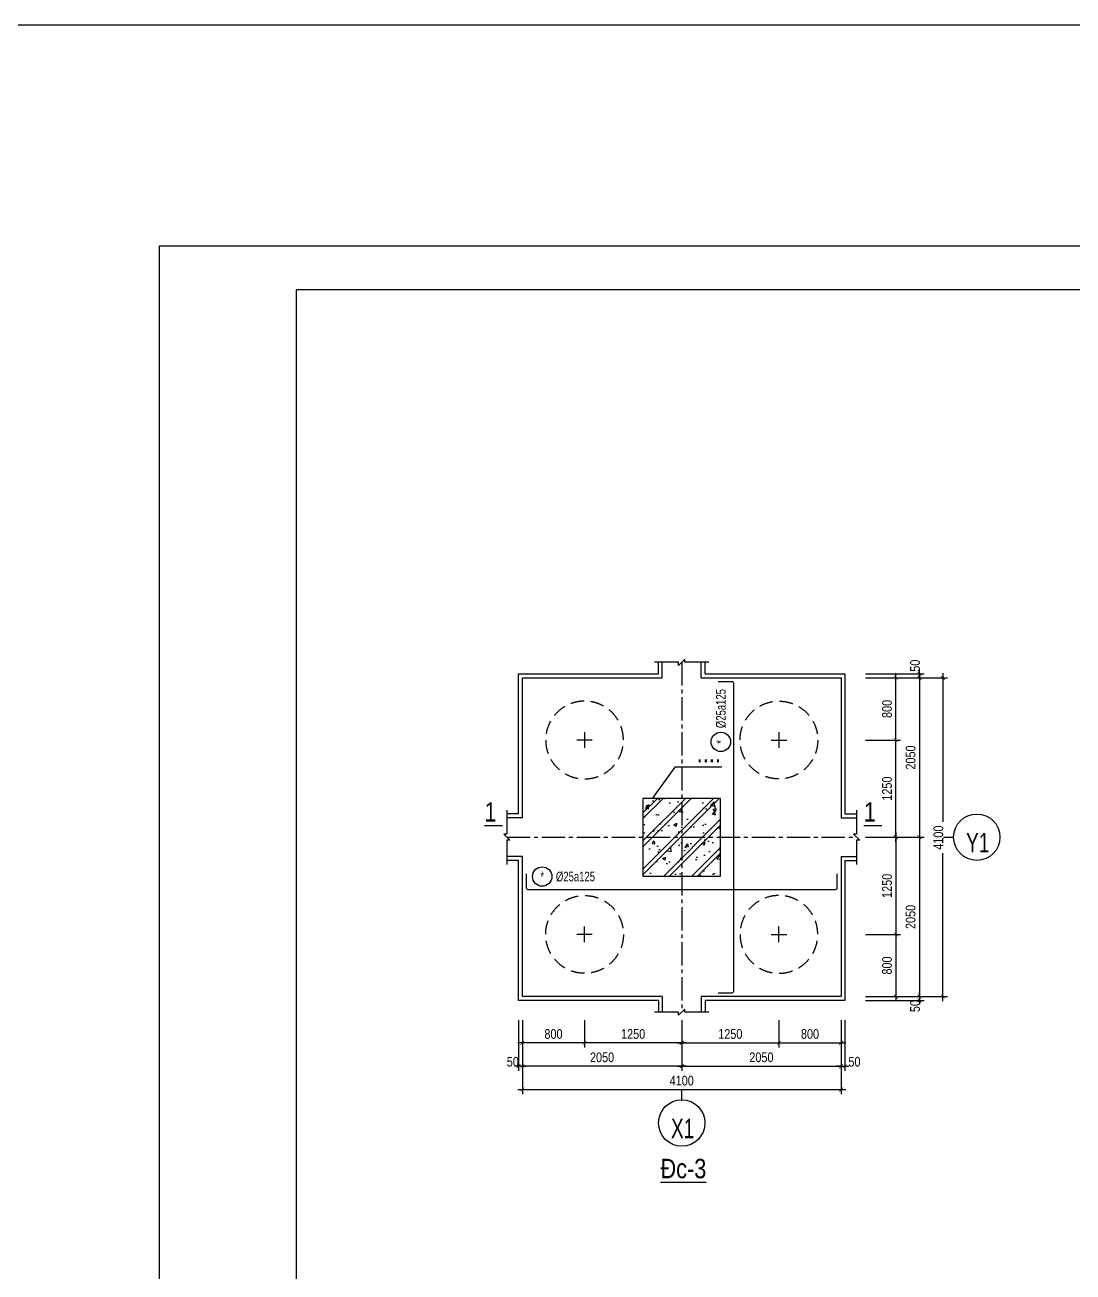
# Model space of a CAD drawing. Extents: x 71 to 2424299, y -14 to 1061502.
# Drawn here: x 1195875 to 1202616, y 494781 to 502800 of the extents above; entities that cross this region are included whole.
import ezdxf
from ezdxf.enums import TextEntityAlignment as Align

# ---------------------------------------------------------------- set-up
doc = ezdxf.new("R2010")
doc.units = 0
doc.header["$LTSCALE"] = 1000
doc.header["$MEASUREMENT"] = 0
doc.header["$PDMODE"] = 3
doc.linetypes.add('CENTER2', pattern=[1.125, 0.75, -0.125, 0.125, -0.125])
doc.linetypes.add('HIDDEN', pattern=[0.375, 0.25, -0.125])
doc.layers.get('0').update_dxf_attribs({"linetype": 'CONTINUOUS'})
doc.layers.get('Defpoints').update_dxf_attribs({"linetype": 'CONTINUOUS'})
for name, color, linetype in [('CDC.01.AXIS', 160, 'CENTER2'), ('CDC.02.DIM', 1, 'CONTINUOUS'), ('CDC.03.BORDER', 3, 'CONTINUOUS'), ('CDC.04.HIDDEN', 8, 'HIDDEN'), ('CDC.05.STEEL', 4, 'CONTINUOUS'), ('CDC.06.TEXT', 2, 'CONTINUOUS'), ('CDC.09.COLUMN', 4, 'CONTINUOUS'), ('CDC.10.HATCH', 9, 'CONTINUOUS'), ('CDC.11.NOTE', 8, 'CONTINUOUS'), ('CDC.12.PILE', 7, 'CONTINUOUS'), ('CDC.14.STEELNUM', 9, 'CONTINUOUS'), ('KCS_CHI', 1, 'CONTINUOUS')]:
    doc.layers.add(name, color=color, linetype=linetype)
doc.styles.add('ARIAL', font='arial.ttf', dxfattribs={"width": 0.8})
doc.dimstyles.new('50', dxfattribs={"dimscale": 25, "dimtxt": 2.5, "dimasz": 1, "dimexe": 1.2, "dimexo": 0, "dimgap": 1, "dimtad": 1, "dimdec": 0, "dimlfac": 2, "dimdsep": 46, "dimtxsty": 'ARIAL', "dimblk": 'ARCHTICK', "dimcen": 1, "dimdle": 1.2, "dimclrd": 1, "dimclre": 1, "dimclrt": 2, "dimadec": 0, "dimazin": 0, "dimtfac": 0.00072, "dimtdec": 0, "dimtix": 1, "dimtmove": 2, "dimatfit": 3, "dimfxl": 1, "dimtolj": 1, "dimarcsym": 0})

# ---------------------------------------------------------------- blocks, each defined once
blk = doc.blocks.new('_ArchTick')
at = {"color": 0, "linetype": 'ByBlock', "const_width": 0.15}
blk.add_lwpolyline([(-0.5, -0.5), (0.5, 0.5)], dxfattribs=at)
blk = doc.blocks.new('*D1980')
at = {"layer": 'CDC.02.DIM', "color": 1, "lineweight": -2, "transparency": 16777216}
for p, q in [((1201628.2, 498632), (1201628.2, 497547)), ((1201280, 498602), (1201658.2, 498602)), ((1201280, 497577), (1201658.2, 497577))]:
    blk.add_line(p, q, dxfattribs=at)
at = {"layer": 'Defpoints', "color": 0, "transparency": 16777216}
for p in [(1201280, 498602), (1201280, 497577), (1201628.2, 497577)]:
    blk.add_point(p, dxfattribs=at)
at = {"layer": 'CDC.02.DIM', "color": 1, "lineweight": -2, "transparency": 16777216, "xscale": 25, "yscale": 25, "zscale": 25}
for p, rotation in [((1201628.2, 498602), 90), ((1201628.2, 497577), 270)]:
    blk.add_blockref('_ArchTick', p, dxfattribs=dict(at, rotation=rotation))
at = {"layer": 'CDC.02.DIM', "color": 2, "transparency": 16777216, "insert": (1201571.3, 498089.5), "char_height": 62.5, "attachment_point": 5, "rotation": 90, "style": 'ARIAL'}
blk.add_mtext('\\A1;2050', dxfattribs=at)
blk = doc.blocks.new('*D1981')
at = {"layer": 'CDC.02.DIM', "color": 1, "lineweight": -2, "transparency": 16777216}
for p, q in [((1201280, 497577), (1201658.2, 497577)), ((1201628.2, 497607), (1201628.2, 496522)), ((1201280, 496552), (1201658.2, 496552))]:
    blk.add_line(p, q, dxfattribs=at)
at = {"layer": 'Defpoints', "color": 0, "transparency": 16777216}
for p in [(1201280, 497577), (1201280, 496552), (1201628.2, 496552)]:
    blk.add_point(p, dxfattribs=at)
at = {"layer": 'CDC.02.DIM', "color": 1, "lineweight": -2, "transparency": 16777216, "xscale": 25, "yscale": 25, "zscale": 25}
for p, rotation in [((1201628.2, 497577), 90), ((1201628.2, 496552), 270)]:
    blk.add_blockref('_ArchTick', p, dxfattribs=dict(at, rotation=rotation))
at = {"layer": 'CDC.02.DIM', "color": 2, "transparency": 16777216, "insert": (1201571.3, 497064.5), "char_height": 62.5, "attachment_point": 5, "rotation": 90, "style": 'ARIAL'}
blk.add_mtext('\\A1;2050', dxfattribs=at)
blk = doc.blocks.new('*D1982')
at = {"layer": 'CDC.02.DIM', "color": 1, "lineweight": -2, "transparency": 16777216}
for p, q in [((1201778.2, 498632), (1201778.2, 497675)), ((1201280, 498602), (1201808.2, 498602)), ((1201778.2, 496522), (1201778.2, 497473.8)), ((1201280, 496552), (1201808.2, 496552))]:
    blk.add_line(p, q, dxfattribs=at)
at = {"layer": 'Defpoints', "color": 0, "transparency": 16777216}
for p in [(1201280, 498602), (1201280, 496552), (1201778.2, 496552)]:
    blk.add_point(p, dxfattribs=at)
at = {"layer": 'CDC.02.DIM', "color": 1, "lineweight": -2, "transparency": 16777216, "xscale": 25, "yscale": 25, "zscale": 25}
for p, rotation in [((1201778.2, 498602), 90), ((1201778.2, 496552), 270)]:
    blk.add_blockref('_ArchTick', p, dxfattribs=dict(at, rotation=rotation))
at = {"layer": 'CDC.02.DIM', "color": 2, "transparency": 16777216, "insert": (1201749.7, 497574.4), "char_height": 62.5, "attachment_point": 5, "rotation": 90, "style": 'ARIAL'}
blk.add_mtext('\\A1;4100', dxfattribs=at)
blk = doc.blocks.new('*D1983')
at = {"layer": 'CDC.02.DIM', "color": 1, "lineweight": -2, "transparency": 16777216}
for p, q in [((1201280, 498627), (1201658.2, 498627)), ((1201628.2, 498627), (1201628.2, 498652)), ((1201628.2, 498602), (1201628.2, 498627)), ((1201280, 498602), (1201658.2, 498602)), ((1201628.2, 498602), (1201628.2, 498577))]:
    blk.add_line(p, q, dxfattribs=at)
at = {"layer": 'Defpoints', "color": 0, "transparency": 16777216}
for p in [(1201280, 498627), (1201628.2, 498627), (1201280, 498602)]:
    blk.add_point(p, dxfattribs=at)
at = {"layer": 'CDC.02.DIM', "color": 1, "lineweight": -2, "transparency": 16777216, "xscale": 25, "yscale": 25, "zscale": 25}
for p, rotation in [((1201628.2, 498627), 270), ((1201628.2, 498602), 90)]:
    blk.add_blockref('_ArchTick', p, dxfattribs=dict(at, rotation=rotation))
at = {"layer": 'CDC.02.DIM', "color": 2, "transparency": 16777216, "insert": (1201599.7, 498680), "char_height": 62.5, "attachment_point": 5, "rotation": 90, "style": 'ARIAL'}
blk.add_mtext('\\A1;50', dxfattribs=at)
blk = doc.blocks.new('*D1984')
at = {"layer": 'CDC.02.DIM', "color": 1, "lineweight": -2, "transparency": 16777216}
for p, q in [((1201280, 496552), (1201658.2, 496552)), ((1201628.2, 496552), (1201628.2, 496577)), ((1201628.2, 496552), (1201628.2, 496527)), ((1201280, 496527), (1201658.2, 496527)), ((1201628.2, 496527), (1201628.2, 496502))]:
    blk.add_line(p, q, dxfattribs=at)
at = {"layer": 'Defpoints', "color": 0, "transparency": 16777216}
for p in [(1201280, 496552), (1201280, 496527), (1201628.2, 496527)]:
    blk.add_point(p, dxfattribs=at)
at = {"layer": 'CDC.02.DIM', "color": 1, "lineweight": -2, "transparency": 16777216, "xscale": 25, "yscale": 25, "zscale": 25}
for p, rotation in [((1201628.2, 496552), 270), ((1201628.2, 496527), 90)]:
    blk.add_blockref('_ArchTick', p, dxfattribs=dict(at, rotation=rotation))
at = {"layer": 'CDC.02.DIM', "color": 2, "transparency": 16777216, "insert": (1201599.7, 496491.3), "char_height": 62.5, "attachment_point": 5, "rotation": 90, "style": 'ARIAL'}
blk.add_mtext('\\A1;50', dxfattribs=at)
blk = doc.blocks.new('*D1985')
at = {"layer": 'CDC.02.DIM', "color": 1, "lineweight": -2, "transparency": 16777216}
for p, q in [((1201476.6, 497547), (1201476.6, 498232)), ((1201280, 498202), (1201506.6, 498202)), ((1201280, 497577), (1201506.6, 497577))]:
    blk.add_line(p, q, dxfattribs=at)
at = {"layer": 'Defpoints', "color": 0, "transparency": 16777216}
for p in [(1201280, 498202), (1201476.6, 498202), (1201280, 497577)]:
    blk.add_point(p, dxfattribs=at)
at = {"layer": 'CDC.02.DIM', "color": 1, "lineweight": -2, "transparency": 16777216, "xscale": 25, "yscale": 25, "zscale": 25}
for p, rotation in [((1201476.6, 498202), 90), ((1201476.6, 497577), 270)]:
    blk.add_blockref('_ArchTick', p, dxfattribs=dict(at, rotation=rotation))
at = {"layer": 'CDC.02.DIM', "color": 2, "transparency": 16777216, "insert": (1201419.7, 497889.5), "char_height": 62.5, "attachment_point": 5, "rotation": 90, "style": 'ARIAL'}
blk.add_mtext('\\A1;1250', dxfattribs=at)
blk = doc.blocks.new('*D1986')
at = {"layer": 'CDC.02.DIM', "color": 1, "lineweight": -2, "transparency": 16777216}
for p, q in [((1201280, 497577), (1201506.6, 497577)), ((1201476.6, 497607), (1201476.6, 496922)), ((1201280, 496952), (1201506.6, 496952))]:
    blk.add_line(p, q, dxfattribs=at)
at = {"layer": 'Defpoints', "color": 0, "transparency": 16777216}
for p in [(1201280, 497577), (1201280, 496952), (1201476.6, 496952)]:
    blk.add_point(p, dxfattribs=at)
at = {"layer": 'CDC.02.DIM', "color": 1, "lineweight": -2, "transparency": 16777216, "xscale": 25, "yscale": 25, "zscale": 25}
for p, rotation in [((1201476.6, 497577), 90), ((1201476.6, 496952), 270)]:
    blk.add_blockref('_ArchTick', p, dxfattribs=dict(at, rotation=rotation))
at = {"layer": 'CDC.02.DIM', "color": 2, "transparency": 16777216, "insert": (1201419.7, 497264.5), "char_height": 62.5, "attachment_point": 5, "rotation": 90, "style": 'ARIAL'}
blk.add_mtext('\\A1;1250', dxfattribs=at)
blk = doc.blocks.new('*D1960')
at = {"layer": 'CDC.02.DIM', "color": 1, "lineweight": -2, "transparency": 16777216}
for p, q in [((1199074.1, 496400), (1199074.1, 496074.6)), ((1200099.1, 496400), (1200099.1, 496074.6)), ((1200129.1, 496104.6), (1199044.1, 496104.6))]:
    blk.add_line(p, q, dxfattribs=at)
at = {"layer": 'Defpoints', "color": 0, "transparency": 16777216}
for p in [(1199074.1, 496400), (1200099.1, 496400), (1199074.1, 496104.6)]:
    blk.add_point(p, dxfattribs=at)
at = {"layer": 'CDC.02.DIM', "color": 1, "lineweight": -2, "transparency": 16777216, "xscale": 25, "yscale": 25, "zscale": 25, "rotation": 180}
blk.add_blockref('_ArchTick', (1199074.1, 496104.6), dxfattribs=at)
at = {"layer": 'CDC.02.DIM', "color": 1, "lineweight": -2, "transparency": 16777216, "xscale": 25, "yscale": 25, "zscale": 25}
blk.add_blockref('_ArchTick', (1200099.1, 496104.6), dxfattribs=at)
at = {"layer": 'CDC.02.DIM', "color": 2, "transparency": 16777216, "insert": (1199586.6, 496161.5), "char_height": 62.5, "attachment_point": 5, "style": 'ARIAL'}
blk.add_mtext('\\A1;2050', dxfattribs=at)
blk = doc.blocks.new('*D1961')
at = {"layer": 'CDC.02.DIM', "color": 1, "lineweight": -2, "transparency": 16777216}
for p, q in [((1200099.1, 496400), (1200099.1, 496074.6)), ((1201124.1, 496400), (1201124.1, 496074.6)), ((1200069.1, 496104.6), (1201154.1, 496104.6))]:
    blk.add_line(p, q, dxfattribs=at)
at = {"layer": 'Defpoints', "color": 0, "transparency": 16777216}
for p in [(1200099.1, 496400), (1201124.1, 496400), (1201124.1, 496104.6)]:
    blk.add_point(p, dxfattribs=at)
at = {"layer": 'CDC.02.DIM', "color": 1, "lineweight": -2, "transparency": 16777216, "xscale": 25, "yscale": 25, "zscale": 25, "rotation": 180}
blk.add_blockref('_ArchTick', (1200099.1, 496104.6), dxfattribs=at)
at = {"layer": 'CDC.02.DIM', "color": 1, "lineweight": -2, "transparency": 16777216, "xscale": 25, "yscale": 25, "zscale": 25}
blk.add_blockref('_ArchTick', (1201124.1, 496104.6), dxfattribs=at)
at = {"layer": 'CDC.02.DIM', "color": 2, "transparency": 16777216, "insert": (1200611.6, 496161.5), "char_height": 62.5, "attachment_point": 5, "style": 'ARIAL'}
blk.add_mtext('\\A1;2050', dxfattribs=at)
blk = doc.blocks.new('*D1962')
at = {"layer": 'CDC.02.DIM', "color": 1, "lineweight": -2, "transparency": 16777216}
for p, q in [((1199074.1, 496400), (1199074.1, 495924.6)), ((1201124.1, 496400), (1201124.1, 495924.6)), ((1199044.1, 495954.6), (1201154.1, 495954.6))]:
    blk.add_line(p, q, dxfattribs=at)
at = {"layer": 'Defpoints', "color": 0, "transparency": 16777216}
for p in [(1199074.1, 496400), (1201124.1, 496400), (1201124.1, 495954.6)]:
    blk.add_point(p, dxfattribs=at)
at = {"layer": 'CDC.02.DIM', "color": 1, "lineweight": -2, "transparency": 16777216, "xscale": 25, "yscale": 25, "zscale": 25, "rotation": 180}
blk.add_blockref('_ArchTick', (1199074.1, 495954.6), dxfattribs=at)
at = {"layer": 'CDC.02.DIM', "color": 1, "lineweight": -2, "transparency": 16777216, "xscale": 25, "yscale": 25, "zscale": 25}
blk.add_blockref('_ArchTick', (1201124.1, 495954.6), dxfattribs=at)
at = {"layer": 'CDC.02.DIM', "color": 2, "transparency": 16777216, "insert": (1200099.1, 496011.5), "char_height": 62.5, "attachment_point": 5, "style": 'ARIAL'}
blk.add_mtext('\\A1;4100', dxfattribs=at)
blk = doc.blocks.new('*D1963')
at = {"layer": 'CDC.02.DIM', "color": 1, "lineweight": -2, "transparency": 16777216}
for p, q in [((1199474.1, 496400), (1199474.1, 496224.6)), ((1200099.1, 496400), (1200099.1, 496224.6)), ((1200129.1, 496254.6), (1199444.1, 496254.6))]:
    blk.add_line(p, q, dxfattribs=at)
at = {"layer": 'Defpoints', "color": 0, "transparency": 16777216}
for p in [(1199474.1, 496400), (1200099.1, 496400), (1199474.1, 496254.6)]:
    blk.add_point(p, dxfattribs=at)
at = {"layer": 'CDC.02.DIM', "color": 1, "lineweight": -2, "transparency": 16777216, "xscale": 25, "yscale": 25, "zscale": 25, "rotation": 180}
blk.add_blockref('_ArchTick', (1199474.1, 496254.6), dxfattribs=at)
at = {"layer": 'CDC.02.DIM', "color": 1, "lineweight": -2, "transparency": 16777216, "xscale": 25, "yscale": 25, "zscale": 25}
blk.add_blockref('_ArchTick', (1200099.1, 496254.6), dxfattribs=at)
at = {"layer": 'CDC.02.DIM', "color": 2, "transparency": 16777216, "insert": (1199786.6, 496311.5), "char_height": 62.5, "attachment_point": 5, "style": 'ARIAL'}
blk.add_mtext('\\A1;1250', dxfattribs=at)
blk = doc.blocks.new('*D1964')
at = {"layer": 'CDC.02.DIM', "color": 1, "lineweight": -2, "transparency": 16777216}
for p, q in [((1200099.1, 496400), (1200099.1, 496224.6)), ((1200724.1, 496400), (1200724.1, 496224.6)), ((1200069.1, 496254.6), (1200754.1, 496254.6))]:
    blk.add_line(p, q, dxfattribs=at)
at = {"layer": 'Defpoints', "color": 0, "transparency": 16777216}
for p in [(1200099.1, 496400), (1200724.1, 496400), (1200724.1, 496254.6)]:
    blk.add_point(p, dxfattribs=at)
at = {"layer": 'CDC.02.DIM', "color": 1, "lineweight": -2, "transparency": 16777216, "xscale": 25, "yscale": 25, "zscale": 25, "rotation": 180}
blk.add_blockref('_ArchTick', (1200099.1, 496254.6), dxfattribs=at)
at = {"layer": 'CDC.02.DIM', "color": 1, "lineweight": -2, "transparency": 16777216, "xscale": 25, "yscale": 25, "zscale": 25}
blk.add_blockref('_ArchTick', (1200724.1, 496254.6), dxfattribs=at)
at = {"layer": 'CDC.02.DIM', "color": 2, "transparency": 16777216, "insert": (1200411.6, 496311.5), "char_height": 62.5, "attachment_point": 5, "style": 'ARIAL'}
blk.add_mtext('\\A1;1250', dxfattribs=at)
blk = doc.blocks.new('*D1965')
at = {"layer": 'CDC.02.DIM', "color": 1, "lineweight": -2, "transparency": 16777216}
for p, q in [((1199049.1, 496400), (1199049.1, 496074.6)), ((1199074.1, 496400), (1199074.1, 496074.6)), ((1199049.1, 496104.6), (1199024.1, 496104.6)), ((1199074.1, 496104.6), (1199049.1, 496104.6)), ((1199074.1, 496104.6), (1199099.1, 496104.6))]:
    blk.add_line(p, q, dxfattribs=at)
at = {"layer": 'Defpoints', "color": 0, "transparency": 16777216}
for p in [(1199049.1, 496400), (1199074.1, 496400), (1199049.1, 496104.6)]:
    blk.add_point(p, dxfattribs=at)
at = {"layer": 'CDC.02.DIM', "color": 1, "lineweight": -2, "transparency": 16777216, "xscale": 25, "yscale": 25, "zscale": 25}
blk.add_blockref('_ArchTick', (1199049.1, 496104.6), dxfattribs=at)
at = {"layer": 'CDC.02.DIM', "color": 1, "lineweight": -2, "transparency": 16777216, "xscale": 25, "yscale": 25, "zscale": 25, "rotation": 180}
blk.add_blockref('_ArchTick', (1199074.1, 496104.6), dxfattribs=at)
at = {"layer": 'CDC.02.DIM', "color": 2, "transparency": 16777216, "insert": (1199012.6, 496133.1), "char_height": 62.5, "attachment_point": 5, "style": 'ARIAL'}
blk.add_mtext('\\A1;50', dxfattribs=at)
blk = doc.blocks.new('*D1966')
at = {"layer": 'CDC.02.DIM', "color": 1, "lineweight": -2, "transparency": 16777216}
for p, q in [((1201124.1, 496400), (1201124.1, 496074.6)), ((1201149.1, 496400), (1201149.1, 496074.6)), ((1201124.1, 496104.6), (1201099.1, 496104.6)), ((1201124.1, 496104.6), (1201149.1, 496104.6)), ((1201149.1, 496104.6), (1201174.1, 496104.6))]:
    blk.add_line(p, q, dxfattribs=at)
at = {"layer": 'Defpoints', "color": 0, "transparency": 16777216}
for p in [(1201124.1, 496400), (1201149.1, 496400), (1201149.1, 496104.6)]:
    blk.add_point(p, dxfattribs=at)
at = {"layer": 'CDC.02.DIM', "color": 1, "lineweight": -2, "transparency": 16777216, "xscale": 25, "yscale": 25, "zscale": 25}
blk.add_blockref('_ArchTick', (1201124.1, 496104.6), dxfattribs=at)
at = {"layer": 'CDC.02.DIM', "color": 1, "lineweight": -2, "transparency": 16777216, "xscale": 25, "yscale": 25, "zscale": 25, "rotation": 180}
blk.add_blockref('_ArchTick', (1201149.1, 496104.6), dxfattribs=at)
at = {"layer": 'CDC.02.DIM', "color": 2, "transparency": 16777216, "insert": (1201210, 496133.1), "char_height": 62.5, "attachment_point": 5, "style": 'ARIAL'}
blk.add_mtext('\\A1;50', dxfattribs=at)
blk = doc.blocks.new('D1000')
at = {"layer": 'CDC.01.AXIS'}
for p, q in [((100, 0), (-100, 0)), ((0, -100), (0, 100))]:
    blk.add_line(p, q, dxfattribs=at)
at = {"layer": 'CDC.04.HIDDEN', "ltscale": 0.7}
blk.add_circle((0, 0), 500, dxfattribs=at)
blk = doc.blocks.new('*D1761')
at = {"layer": 'CDC.02.DIM', "color": 1, "lineweight": -2, "transparency": 16777216}
for p, q in [((1201280, 496952), (1201506.6, 496952)), ((1201476.6, 496982), (1201476.6, 496522)), ((1201280, 496552), (1201506.6, 496552))]:
    blk.add_line(p, q, dxfattribs=at)
at = {"layer": 'Defpoints', "color": 0, "transparency": 16777216}
for p in [(1201280, 496952), (1201280, 496552), (1201476.6, 496552)]:
    blk.add_point(p, dxfattribs=at)
at = {"layer": 'CDC.02.DIM', "color": 1, "lineweight": -2, "transparency": 16777216, "xscale": 25, "yscale": 25, "zscale": 25}
for p, rotation in [((1201476.6, 496952), 90), ((1201476.6, 496552), 270)]:
    blk.add_blockref('_ArchTick', p, dxfattribs=dict(at, rotation=rotation))
at = {"layer": 'CDC.02.DIM', "color": 2, "transparency": 16777216, "insert": (1201419.7, 496752), "char_height": 62.5, "attachment_point": 5, "rotation": 90, "style": 'ARIAL'}
blk.add_mtext('\\A1;800', dxfattribs=at)
blk = doc.blocks.new('*D1762')
at = {"layer": 'CDC.02.DIM', "color": 1, "lineweight": -2, "transparency": 16777216}
for p, q in [((1201476.6, 498172), (1201476.6, 498632)), ((1201280, 498602), (1201506.6, 498602)), ((1201280, 498202), (1201506.6, 498202))]:
    blk.add_line(p, q, dxfattribs=at)
at = {"layer": 'Defpoints', "color": 0, "transparency": 16777216}
for p in [(1201280, 498602), (1201476.6, 498602), (1201280, 498202)]:
    blk.add_point(p, dxfattribs=at)
at = {"layer": 'CDC.02.DIM', "color": 1, "lineweight": -2, "transparency": 16777216, "xscale": 25, "yscale": 25, "zscale": 25}
for p, rotation in [((1201476.6, 498602), 90), ((1201476.6, 498202), 270)]:
    blk.add_blockref('_ArchTick', p, dxfattribs=dict(at, rotation=rotation))
at = {"layer": 'CDC.02.DIM', "color": 2, "transparency": 16777216, "insert": (1201419.7, 498402), "char_height": 62.5, "attachment_point": 5, "rotation": 90, "style": 'ARIAL'}
blk.add_mtext('\\A1;800', dxfattribs=at)
blk = doc.blocks.new('*D1763')
at = {"layer": 'CDC.02.DIM', "color": 1, "lineweight": -2, "transparency": 16777216}
for p, q in [((1199074.1, 496400), (1199074.1, 496224.6)), ((1199474.1, 496400), (1199474.1, 496224.6)), ((1199504.1, 496254.6), (1199044.1, 496254.6))]:
    blk.add_line(p, q, dxfattribs=at)
at = {"layer": 'Defpoints', "color": 0, "transparency": 16777216}
for p in [(1199074.1, 496400), (1199474.1, 496400), (1199074.1, 496254.6)]:
    blk.add_point(p, dxfattribs=at)
at = {"layer": 'CDC.02.DIM', "color": 1, "lineweight": -2, "transparency": 16777216, "xscale": 25, "yscale": 25, "zscale": 25, "rotation": 180}
blk.add_blockref('_ArchTick', (1199074.1, 496254.6), dxfattribs=at)
at = {"layer": 'CDC.02.DIM', "color": 1, "lineweight": -2, "transparency": 16777216, "xscale": 25, "yscale": 25, "zscale": 25}
blk.add_blockref('_ArchTick', (1199474.1, 496254.6), dxfattribs=at)
at = {"layer": 'CDC.02.DIM', "color": 2, "transparency": 16777216, "insert": (1199274.1, 496311.5), "char_height": 62.5, "attachment_point": 5, "style": 'ARIAL'}
blk.add_mtext('\\A1;800', dxfattribs=at)
blk = doc.blocks.new('*D1764')
at = {"layer": 'CDC.02.DIM', "color": 1, "lineweight": -2, "transparency": 16777216}
for p, q in [((1200724.1, 496400), (1200724.1, 496224.6)), ((1201124.1, 496400), (1201124.1, 496224.6)), ((1200694.1, 496254.6), (1201154.1, 496254.6))]:
    blk.add_line(p, q, dxfattribs=at)
at = {"layer": 'Defpoints', "color": 0, "transparency": 16777216}
for p in [(1200724.1, 496400), (1201124.1, 496400), (1201124.1, 496254.6)]:
    blk.add_point(p, dxfattribs=at)
at = {"layer": 'CDC.02.DIM', "color": 1, "lineweight": -2, "transparency": 16777216, "xscale": 25, "yscale": 25, "zscale": 25, "rotation": 180}
blk.add_blockref('_ArchTick', (1200724.1, 496254.6), dxfattribs=at)
at = {"layer": 'CDC.02.DIM', "color": 1, "lineweight": -2, "transparency": 16777216, "xscale": 25, "yscale": 25, "zscale": 25}
blk.add_blockref('_ArchTick', (1201124.1, 496254.6), dxfattribs=at)
at = {"layer": 'CDC.02.DIM', "color": 2, "transparency": 16777216, "insert": (1200924.1, 496311.5), "char_height": 62.5, "attachment_point": 5, "style": 'ARIAL'}
blk.add_mtext('\\A1;800', dxfattribs=at)
blk = doc.blocks.new('34')
at = {"color": 4, "elevation": 0}
blk.add_lwpolyline([(1087304.3, 521742.8), (1107165, 521742.8), (1107165, 536023), (1087304.3, 536023)], close=True, dxfattribs=at)
at = {"layer": 'Defpoints', "elevation": 0}
blk.add_lwpolyline([(1086424.2, 521457.2), (1086424.2, 536307.2), (1107449.2, 536307.2), (1107449.2, 521457.2), (1086424.2, 521457.2)], close=True, dxfattribs=at)

msp = doc.modelspace()

# ---------------------------------------------------------------- hatches: boundary and pattern name
at = {"layer": 'CDC.10.HATCH'}
h = msp.add_hatch(dxfattribs=at)
h.set_pattern_fill('CHAU-01', color=256, scale=30, style=0, pattern_type=2)
h.set_pattern_definition([(50, (0, -19130), (215.178055, -18.82564), [22.5, -247.5]), (355, (0, -19130), (-41.6254, 225.65764), [18, -198]), (100.4514, (17.93, -19131.57), (173.552815, 206.831863), [19.122057, -210.342634]), (46.1842, (0, -19070), (320.172315, -49.655704), [33.75, -371.25]), (96.6356, (26.68, -19074.14), (280.39881, 292.23536), [28.68309, -315.5139]), (351.1842, (0, -19070), (280.39858, 292.23558), [27, -297]), (21, (30, -19085), (179.072116, -120.785667), [22.5, -247.5]), (326, (30, -19085), (72.9946, 217.545014), [18, -198]), (71.4514, (44.92, -19095.07), (252.06679, 96.75915), [19.122057, -210.342634]), (37.5, (0, -19130), (3.6479566, 99.868156), [0, -195.6, 0, -201, 0, -198.75]), (7.5, (0, -19130), (78.920861, 118.323514), [0, -114.6, 0, -191.1, 0, -75.75]), (327.5, (-66.9, -19130), (160.146731, -6.7664615), [0, -75, 0, -234, 0, -310.5]), (317.5, (-96.9, -19130), (174.955851, 30.031495), [0, -97.5, 0, -155.4, 0, -220.5]), (45, (0, -19130), (-90.156115, 90.156115), []), (45, (0, -19093.25), (-90.156115, 90.156115), [])])
h.paths.add_polyline_path([(1200349.08, 497827.04), (1199849.08, 497827.04), (1199849.08, 497327.04), (1200349.08, 497327.04)])

# ---------------------------------------------------------------- linework, layer by layer
at = {"layer": 'CDC.01.AXIS', "ltscale": 0.2}
for p, q in [((1200099.08, 498702.04), (1200099.08, 496452.04)), ((1198974.08, 497577.04), (1201224.08, 497577.04))]:
    msp.add_line(p, q, dxfattribs=at)
at = {"layer": 'CDC.03.BORDER'}
for p, q in [((1199974.08, 498602.04), (1199974.08, 498702.04)), ((1200224.08, 498602.04), (1200224.08, 498702.04)), ((1199074.08, 497702.04), (1198974.08, 497702.04)), ((1201124.08, 497702.04), (1201224.08, 497702.04)), ((1199074.08, 497452.04), (1198974.08, 497452.04)), ((1201124.08, 497452.04), (1201224.08, 497452.04)), ((1199974.08, 496552.04), (1199974.08, 496452.04)), ((1200224.08, 496552.04), (1200224.08, 496452.04))]:
    msp.add_line(p, q, dxfattribs=at)
for points in [[(1199074.08, 497702.04), (1199074.08, 498602.04), (1199974.08, 498602.04)], [(1200224.08, 498602.04), (1201124.08, 498602.04), (1201124.08, 497702.04)], [(1199974.08, 496552.04), (1199074.08, 496552.04), (1199074.08, 497452.04)], [(1201124.08, 497452.04), (1201124.08, 496552.04), (1200224.08, 496552.04)]]:
    msp.add_lwpolyline(points, dxfattribs=at)
at = {"layer": 'CDC.05.STEEL'}
for points in [[(1200333.15, 496577.04), (1200423.15, 496577.04, 0.4142136), (1200433.15, 496587.04), (1200433.15, 498567.04, 0.4142136), (1200423.15, 498577.04), (1200333.15, 498577.04)], [(1199099.08, 497341.79), (1199099.08, 497251.79, 0.4142136), (1199109.08, 497241.79), (1201089.08, 497241.79, 0.4142136), (1201099.08, 497251.79), (1201099.08, 497341.79)]]:
    msp.add_lwpolyline(points, format="xyb", dxfattribs=at)
at = {"layer": 'CDC.09.COLUMN'}
msp.add_lwpolyline([(1199849.08, 497327.04), (1200349.08, 497327.04), (1200349.08, 497827.04), (1199849.08, 497827.04)], close=True, dxfattribs=at)
at = {"layer": 'CDC.11.NOTE'}
for p, q in [((1199949.08, 498627.04), (1199949.08, 498702.04)), ((1200249.08, 498627.04), (1200249.08, 498702.04)), ((1199049.08, 497727.04), (1198974.08, 497727.04)), ((1201149.08, 497727.04), (1201224.08, 497727.04)), ((1201781.62, 497577.04), (1201847.55, 497577.04)), ((1199049.08, 497427.04), (1198974.08, 497427.04)), ((1201149.08, 497427.04), (1201224.08, 497427.04)), ((1199949.08, 496527.04), (1199949.08, 496452.04)), ((1200249.08, 496527.04), (1200249.08, 496452.04)), ((1200099.08, 495888.7), (1200099.08, 495954.63))]:
    msp.add_line(p, q, dxfattribs=at)
for points in [[(1200274.08, 498702.04), (1200119.08, 498702.04), (1200119.08, 498722.04), (1200079.08, 498682.04), (1200079.08, 498702.04), (1199924.08, 498702.04)], [(1199049.08, 497727.04), (1199049.08, 498627.04), (1199949.08, 498627.04)], [(1200249.08, 498627.04), (1201149.08, 498627.04), (1201149.08, 497727.04)], [(1198974.08, 497752.04), (1198974.08, 497597.04), (1198954.08, 497597.04), (1198994.08, 497557.04), (1198974.08, 497557.04), (1198974.08, 497402.04)], [(1201224.08, 497752.04), (1201224.08, 497597.04), (1201204.08, 497597.04), (1201244.08, 497557.04), (1201224.08, 497557.04), (1201224.08, 497402.04)], [(1199949.08, 496527.04), (1199049.08, 496527.04), (1199049.08, 497427.04)], [(1201149.08, 497427.04), (1201149.08, 496527.04), (1200249.08, 496527.04)], [(1200274.08, 496452.04), (1200119.08, 496452.04), (1200119.08, 496472.04), (1200079.08, 496432.04), (1200079.08, 496452.04), (1199924.08, 496452.04)]]:
    msp.add_lwpolyline(points, dxfattribs=at)
for centre in [(1201996.69, 497577.04), (1200099.08, 495739.56)]:
    msp.add_circle(centre, 149.14, dxfattribs=at)
at = {"layer": 'CDC.14.STEELNUM'}
for centre in [(1200350.65, 498190.11), (1199201.76, 497324.29)]:
    msp.add_circle(centre, 62.5, dxfattribs=at)
at = {"layer": 'Defpoints', "color": 1}
msp.add_lwpolyline([(1082950, 502800), (1264360, 502800), (1264360, 478660), (1082950, 478660)], close=True, dxfattribs=at)
at = {"layer": 'KCS_CHI'}
msp.add_lwpolyline([(1200357.99, 498028.1), (1200054.42, 498028.1), (1199910, 497827.04)], dxfattribs=at)

# ---------------------------------------------------------------- block references
at = {"layer": 'CDC.03.BORDER'}
msp.add_blockref('34', (110316.09, -34927.16), dxfattribs=at)
at = {"layer": 'CDC.12.PILE', "yscale": 0.5, "zscale": 0.5, "rotation": 180}
for p, xscale in [((1199474.08, 498202.04), -0.5), ((1200724.08, 498202.04), 0.5)]:
    msp.add_blockref('D1000', p, dxfattribs=dict(at, xscale=xscale))
at = {"layer": 'CDC.12.PILE', "yscale": 0.5, "zscale": 0.5}
for p, xscale in [((1199474.08, 496952.04), 0.5), ((1200724.08, 496952.04), -0.5)]:
    msp.add_blockref('D1000', p, dxfattribs=dict(at, xscale=xscale))

# ---------------------------------------------------------------- texts
at = {"layer": 'CDC.06.TEXT', "style": 'ARIAL', "width": 0.7}
msp.add_text('%%C25a125', height=62.5, rotation=90, dxfattribs=at).set_placement((1200350.65, 498404.13), align=Align.MIDDLE_CENTER)
at = {"layer": 'CDC.06.TEXT', "style": 'ARIAL'}
for s, height, width, p in [('....', 125, 0.8, (1200273.39, 498120.99)), ('%%U1 ', 125, 0.8, (1198888.54, 497739.93)), ('%%U1 ', 125, 0.8, (1201328.25, 497739.93)), ('%%C25a125', 62.5, 0.7, (1199415.78, 497324.29)), ('%%UĐc-3', 125, 0.8, (1200109.86, 495446.78))]:
    msp.add_text(s, height=height, dxfattribs=dict(at, width=width)).set_placement(p, align=Align.MIDDLE_CENTER)
at = {"layer": 'CDC.06.TEXT', "char_height": 125, "width": 116.16, "attachment_point": 8, "line_spacing_factor": 0.938532}
for s, insert in [('{\\fArial|b0|i0|c0|p34;\\W0.7;Y1}', (1202002.61, 497479.37)), ('{\\fArial|b0|i0|c0|p34;\\W0.7;X1}', (1200105, 495641.89))]:
    msp.add_mtext(s, dxfattribs=dict(at, insert=insert))
at = {"layer": 'CDC.14.STEELNUM', "style": 'ARIAL', "width": 0.7}
msp.add_text('*', height=62.5, rotation=90, dxfattribs=at).set_placement((1200350.65, 498190.11), align=Align.MIDDLE_CENTER)
msp.add_text('*', height=62.5, dxfattribs=at).set_placement((1199201.76, 497324.29), align=Align.MIDDLE_CENTER)

# ---------------------------------------------------------------- dimensions: what is measured, and where the dimension line sits
at = {"layer": 'CDC.02.DIM'}
for base, p1, p2, picture, middle in [((1201628.17, 498627.04), (1201280, 498602.04), (1201280, 498627.04), '*D1983', (1201599.71, 498680)), ((1201778.17, 496552.04), (1201280, 498602.04), (1201280, 496552.04), '*D1982', (1201749.71, 497574.4)), ((1201628.17, 496527.04), (1201280, 496552.04), (1201280, 496527.04), '*D1984', (1201599.71, 496491.31))]:
    dim = msp.add_linear_dim(base=base, p1=p1, p2=p2, angle=90, dimstyle='50', dxfattribs=at)
    dim.commit()
    dim.dimension.update_dxf_attribs({"geometry": picture, "text_midpoint": middle, "dimtype": 160})
for base, p1, p2, angle, picture, middle in [((1201628.17, 497577.04), (1201280, 498602.04), (1201280, 497577.04), 90, '*D1980', (1201571.26, 498089.54)), ((1201476.58, 498602.04), (1201280, 498202.04), (1201280, 498602.04), 90, '*D1762', (1201419.67, 498402.04)), ((1201476.58, 498202.04), (1201280, 497577.04), (1201280, 498202.04), 90, '*D1985', (1201419.67, 497889.54)), ((1201628.17, 496552.04), (1201280, 497577.04), (1201280, 496552.04), 90, '*D1981', (1201571.26, 497064.54)), ((1201476.58, 496952.04), (1201280, 497577.04), (1201280, 496952.04), 270, '*D1986', (1201419.67, 497264.54)), ((1201476.58, 496552.04), (1201280, 496952.04), (1201280, 496552.04), 270, '*D1761', (1201419.67, 496752.04))]:
    dim = msp.add_linear_dim(base=base, p1=p1, p2=p2, angle=angle, dimstyle='50', dxfattribs=at)
    dim.commit()
    dim.dimension.update_dxf_attribs({"geometry": picture, "text_midpoint": middle})
for base, p1, p2, picture, middle in [((1199049.08, 496104.63), (1199074.08, 496400), (1199049.08, 496400), '*D1965', (1199012.64, 496133.08)), ((1201149.08, 496104.63), (1201124.08, 496400), (1201149.08, 496400), '*D1966', (1201210, 496133.08))]:
    dim = msp.add_linear_dim(base=base, p1=p1, p2=p2, dimstyle='50', dxfattribs=at)
    dim.commit()
    dim.dimension.update_dxf_attribs({"geometry": picture, "text_midpoint": middle, "dimtype": 160})
for base, p1, p2, picture, middle in [((1199074.08, 496104.63), (1200099.08, 496400), (1199074.08, 496400), '*D1960', (1199586.58, 496161.54)), ((1201124.08, 495954.63), (1199074.08, 496400), (1201124.08, 496400), '*D1962', (1200099.08, 496011.54)), ((1199074.08, 496254.63), (1199474.08, 496400), (1199074.08, 496400), '*D1763', (1199274.08, 496311.54)), ((1199474.08, 496254.63), (1200099.08, 496400), (1199474.08, 496400), '*D1963', (1199786.58, 496311.54)), ((1201124.08, 496104.63), (1200099.08, 496400), (1201124.08, 496400), '*D1961', (1200611.58, 496161.54)), ((1200724.08, 496254.63), (1200099.08, 496400), (1200724.08, 496400), '*D1964', (1200411.58, 496311.54)), ((1201124.08, 496254.63), (1200724.08, 496400), (1201124.08, 496400), '*D1764', (1200924.08, 496311.54))]:
    dim = msp.add_linear_dim(base=base, p1=p1, p2=p2, dimstyle='50', dxfattribs=at)
    dim.commit()
    dim.dimension.update_dxf_attribs({"geometry": picture, "text_midpoint": middle})

doc.saveas('drawing.dxf')
